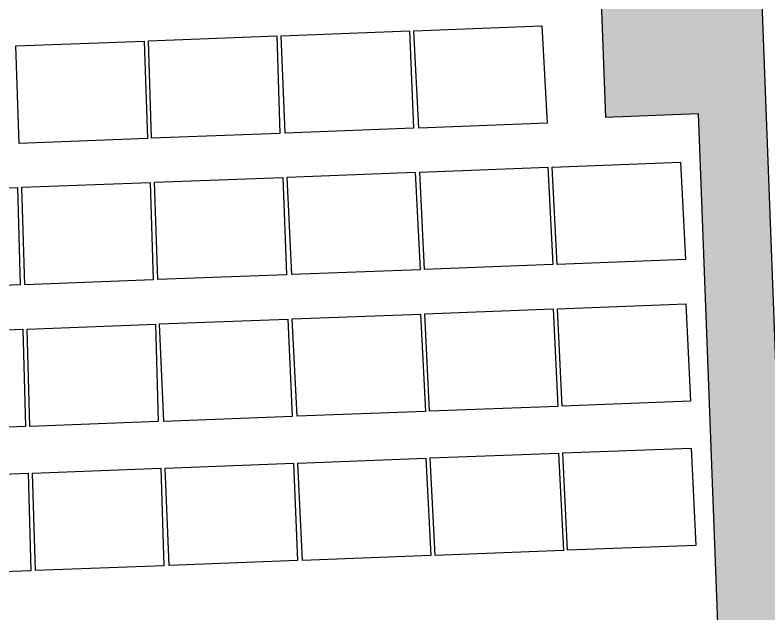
# Model space of a CAD drawing. Header units: metres. Extents: x 1956498 to 1957612, y 2277909 to 2278547.
# Drawn here: x 1956759.02 to 1956803.31, y 2278264.05 to 2278299.21 of the extents above; entities that cross this region are included whole.
import ezdxf

# ---------------------------------------------------------------- set-up
doc = ezdxf.new("R2010")
doc.units = ezdxf.units.M
doc.layers.add('PVcase PV Modules (full frames)', color=142, linetype='Continuous')
doc.layers.add('UBS-100-Circulation intérieure lourde', color=252, linetype='Continuous')

# ---------------------------------------------------------------- blocks, each defined once
blk = doc.blocks.new('3P6@20DEG F FX ID1 PVBlock')
at = {"color": 0, "transparency": 33554687}
blk.add_polyline3d([(0, 0, 2.083586713139974), (7.539539347030692, 0.2870042413902952, 2.083586713139975), (7.757297679336461, -5.433460050740019, 1.675326544159361e-15), (0.2177583323057694, -5.720464292130313, 0)], close=True, dxfattribs=at)

msp = doc.modelspace()

# ---------------------------------------------------------------- hatches: boundary and pattern name
at = {"layer": 'UBS-100-Circulation intérieure lourde', "transparency": 33554687}
h = msp.add_hatch(color=256, dxfattribs=at)
h.dxf.hatch_style = 1
edge = h.paths.add_edge_path()
edge.add_arc((1956764.775937202, 2278354.047734615), 10.98888332588078, 38.055118836919576, 92.19845196404327, ccw=False)
edge.add_arc((1956785.235277975, 2278370.073881621), 15.0000000032406, 218.0847095287733, 272.1729597382801)
edge.add_line((1956785.804021141, 2278355.084667789), (1956796.795983654, 2278355.501741271))
edge.add_line((1956796.795983654, 2278355.501741271), (1956798.696412464, 2278305.415981365))
edge.add_line((1956798.696412464, 2278305.415981365), (1956793.250331421, 2278305.209338011))
edge.add_line((1956793.250331421, 2278305.209338011), (1956793.705325957, 2278293.21796695))
edge.add_line((1956793.705325957, 2278293.21796695), (1956799.151407176, 2278293.424610309))
edge.add_line((1956799.151407176, 2278293.424610309), (1956805.262231156, 2278132.373971497))
edge.add_line((1956805.262231156, 2278132.373971497), (1956799.816150151, 2278132.167328046))
edge.add_line((1956799.816150151, 2278132.167328046), (1956800.271144691, 2278120.175957077))
edge.add_line((1956800.271144691, 2278120.175957077), (1956805.717225689, 2278120.382600434))
edge.add_line((1956805.717225689, 2278120.382600434), (1956808.505499487, 2278046.968937048))
edge.add_line((1956808.505499487, 2278046.968937048), (1956797.471805961, 2278046.520477231))
edge.add_arc((1956798.050883183, 2278031.558597255), 14.97308194175755, 92.21644131539423, 143.3305284562901)
edge.add_arc((1956776.381759162, 2278046.057097211), 11.14352137835336, 272.4211575891524, 330.0899243735837, ccw=False)
edge.add_line((1956776.852512727, 2278034.923523671), (1956777.009638957, 2278030.929814869))
edge.add_line((1956777.009638957, 2278030.929814869), (1956811.05939886, 2278032.310913297))
edge.add_line((1956811.05939886, 2278032.310913297), (1956845.09821501, 2278033.703832236))
edge.add_line((1956845.09821501, 2278033.703832236), (1956844.941310405, 2278037.691699671))
edge.add_arc((1956844.479915648, 2278048.799243783), 11.11712288870125, 215.1122603936908, 272.3786340929611, ccw=False)
edge.add_line((1956835.38581278, 2278042.404893593), (1956835.385812779, 2278042.404893593))
edge.add_arc((1956824.047902401, 2278032.596641205), 14.99166523962915, 40.86258006122761, 92.23155383180028)
edge.add_line((1956823.464155207, 2278047.576937126), (1956812.498220958, 2278047.131225021))
edge.add_line((1956812.498220958, 2278047.131225021), (1956800.793107333, 2278355.653406116))
edge.add_line((1956800.793107333, 2278355.653406116), (1956811.785325112, 2278356.070489282))
edge.add_arc((1956811.231408061, 2278371.033193459), 14.9729536298442, 272.1201129472284, 326.3140567721247)
edge.add_arc((1956832.785994752, 2278356.711410502), 10.90591148877471, 91.9203326248624, 146.5138370824924, ccw=False)
edge.add_line((1956832.420539268, 2278367.611197091), (1956832.168946329, 2278371.604529158))
edge.add_line((1956832.168946329, 2278371.604529158), (1956798.235802155, 2278370.316987037))
edge.add_line((1956798.235802155, 2278370.316987037), (1956764.21250126, 2278369.026024087))
edge.add_line((1956764.21250126, 2278369.026024087), (1956764.35439473, 2278365.028529609))

# ---------------------------------------------------------------- linework, layer by layer
msp.add_lwpolyline([(1956796.795983654, 2278355.501741271), (1956798.696412464, 2278305.415981365), (1956793.250331421, 2278305.209338011), (1956793.705325957, 2278293.217966949), (1956799.151407176, 2278293.424610308), (1956805.262231156, 2278132.373971497), (1956799.816150151, 2278132.167328045), (1956800.271144692, 2278120.175957076), (1956805.717225689, 2278120.382600434), (1956808.505499487, 2278046.968937048), (1956797.471805961, 2278046.52047723, 0.2268002442284344), (1956786.041064621, 2278040.500489724, -0.2570762172775547), (1956776.852512727, 2278034.92352367), (1956844.941310405, 2278037.69169967, -0.2552052530752312), (1956835.38581278, 2278042.404893592), (1956835.38581278, 2278042.404893592, 0.2279698997739576), (1956823.464155208, 2278047.576937125), (1956812.498220959, 2278047.131225021), (1956800.793107334, 2278355.653406115)], format="xyb", dxfattribs=at)

# ---------------------------------------------------------------- block references
at = {"layer": 'PVcase PV Modules (full frames)', "color": 144, "true_color": 0x007ca5, "transparency": 33554687, "extrusion": (-0.04140733920474474, -0.001576234492512957, 0.9991411050221124), "rotation": 87.82000000000001}
msp.add_blockref('3P6@20DEG F FX ID1 PVBlock', (-2202215.34173653, 2040302.32139988, -83996.25843509995), dxfattribs=at)
at = {"layer": 'PVcase PV Modules (full frames)', "color": 144, "true_color": 0x007ca5, "transparency": 33554687, "extrusion": (0.0164279331102609, 0.0006253547150434081, 0.9998648568407659), "rotation": 267.82}
for p in [(2202215.34173653, -2041728.621329283, 34190.86870909005), (2202215.341736531, -2041720.826295492, 34190.86870909006)]:
    msp.add_blockref('3P6@20DEG F FX ID1 PVBlock', p, dxfattribs=at)
at = {"layer": 'PVcase PV Modules (full frames)', "color": 144, "true_color": 0x007ca5, "transparency": 33554687, "extrusion": (-0.01419953428493952, -0.0005405272627364888, 0.9998990354312625), "rotation": 359.9997801095698}
msp.add_blockref('3P6@20DEG F FX ID1 PVBlock', (1956586.208306495, 2278282.979819715, -28396.38928931268), dxfattribs=at)
at = {"layer": 'PVcase PV Modules (full frames)', "color": 144, "true_color": 0x007ca5, "transparency": 33554687, "extrusion": (-0.03741540030565969, -0.001424275156183009, 0.9992987837780284), "rotation": 87.82000000000001}
msp.add_blockref('3P6@20DEG F FX ID1 PVBlock', (-2202207.031651058, 2040629.639067055, -75838.9567992997), dxfattribs=at)
at = {"layer": 'PVcase PV Modules (full frames)', "color": 144, "true_color": 0x007ca5, "transparency": 33554687, "extrusion": (-0.03233910517486743, -0.001231038120599387, 0.9994761962256202), "rotation": 87.82000000000001}
msp.add_blockref('3P6@20DEG F FX ID1 PVBlock', (-2202207.031651059, 2040973.161053069, -65465.31909238911), dxfattribs=at)
at = {"layer": 'PVcase PV Modules (full frames)', "color": 144, "true_color": 0x007ca5, "transparency": 33554687, "extrusion": (-0.02842335533021532, -0.001081979038616992, 0.9995953892416333), "rotation": 87.82000000000001}
msp.add_blockref('3P6@20DEG F FX ID1 PVBlock', (-2202207.031651057, 2041221.921361984, -57463.37321248565), dxfattribs=at)
at = {"layer": 'PVcase PV Modules (full frames)', "color": 144, "true_color": 0x007ca5, "transparency": 33554687, "extrusion": (0.003428374809915197, 0.0001305063965093335, 0.9999941145898026), "rotation": 359.9999871821847}
msp.add_blockref('3P6@20DEG F FX ID1 PVBlock', (1956753.573309963, 2278288.419403675, 7625.896132687982), dxfattribs=at)
at = {"layer": 'PVcase PV Modules (full frames)', "color": 144, "true_color": 0x007ca5, "transparency": 33554687, "extrusion": (0.02972452966859615, 0.001131510254877649, 0.999557488101872), "rotation": 267.82}
msp.add_blockref('3P6@20DEG F FX ID1 PVBlock', (2202207.031651056, -2041077.1411438, 61361.57609239603), dxfattribs=at)
at = {"layer": 'PVcase PV Modules (full frames)', "color": 144, "true_color": 0x007ca5, "transparency": 33554687, "extrusion": (0.0197558455532969, 0.0007520368559759349, 0.9998045514034438), "rotation": 267.82}
msp.add_blockref('3P6@20DEG F FX ID1 PVBlock', (2202207.031651057, -2041595.649009978, 40990.8630939518), dxfattribs=at)
at = {"layer": 'PVcase PV Modules (full frames)', "color": 144, "true_color": 0x007ca5, "transparency": 33554687, "extrusion": (-0.03039185691189722, -0.001156913099853599, 0.9995373912893535), "rotation": 87.82000000000001}
msp.add_blockref('3P6@20DEG F FX ID1 PVBlock', (-2202198.704152138, 2041104.690571942, -61486.34667197024), dxfattribs=at)
at = {"layer": 'PVcase PV Modules (full frames)', "color": 144, "true_color": 0x007ca5, "transparency": 33554687, "extrusion": (-0.02818424841726378, -0.001072877063681367, 0.9996021694033883), "rotation": 87.82000000000001}
msp.add_blockref('3P6@20DEG F FX ID1 PVBlock', (-2202198.704152138, 2041243.394855933, -56975.02096020985), dxfattribs=at)
at = {"layer": 'PVcase PV Modules (full frames)', "color": 144, "true_color": 0x007ca5, "transparency": 33554687, "extrusion": (-0.03311954337864244, -0.001260746709455637, 0.9994506022631258), "rotation": 87.82000000000001}
msp.add_blockref('3P6@20DEG F FX ID1 PVBlock', (-2202198.704152138, 2040921.361959613, -67060.45342256986), dxfattribs=at)
at = {"layer": 'PVcase PV Modules (full frames)', "color": 144, "true_color": 0x007ca5, "transparency": 33554687, "extrusion": (0.02957705126572471, 0.001125896261079176, 0.9995618692187263), "rotation": 267.82}
for p in [(2202198.704152137, -2041093.974954474, 61059.87131918516), (2202198.704152138, -2041086.179844894, 61059.87131918516)]:
    msp.add_blockref('3P6@20DEG F FX ID1 PVBlock', p, dxfattribs=at)
at = {"layer": 'PVcase PV Modules (full frames)', "color": 144, "true_color": 0x007ca5, "transparency": 33554687, "extrusion": (-0.01305822195423293, -0.000497081441369055, 0.9999146142293526), "rotation": 359.9998140385914}
msp.add_blockref('3P6@20DEG F FX ID1 PVBlock', (1956608.7914146, 2278268.399764932, -26064.82813469568), dxfattribs=at)
at = {"layer": 'PVcase PV Modules (full frames)', "color": 144, "true_color": 0x007ca5, "transparency": 33554687, "extrusion": (-0.02698292344535466, -0.00102714676818768, 0.9996353669272905), "rotation": 87.82000000000001}
msp.add_blockref('3P6@20DEG F FX ID1 PVBlock', (-2202190.23438014, 2041310.433071129, -54520.36437573111), dxfattribs=at)
at = {"layer": 'PVcase PV Modules (full frames)', "color": 144, "true_color": 0x007ca5, "transparency": 33554687, "extrusion": (-0.03381214564073424, -0.001287111687164142, 0.99942737712686), "rotation": 87.82000000000001}
msp.add_blockref('3P6@20DEG F FX ID1 PVBlock', (-2202190.23438014, 2040874.356401488, -68476.12148205815), dxfattribs=at)
at = {"layer": 'PVcase PV Modules (full frames)', "color": 144, "true_color": 0x007ca5, "transparency": 33554687, "extrusion": (-0.03323395480063587, -0.001265101957417642, 0.9994467988669267), "rotation": 87.82000000000001}
msp.add_blockref('3P6@20DEG F FX ID1 PVBlock', (-2202190.234380141, 2040921.452786972, -67294.57081528039), dxfattribs=at)
at = {"layer": 'PVcase PV Modules (full frames)', "color": 144, "true_color": 0x007ca5, "transparency": 33554687, "extrusion": (-0.009458974119162996, -0.0003600704985338357, 0.9999551980753183), "rotation": 359.999902426031}
msp.add_blockref('3P6@20DEG F FX ID1 PVBlock', (1956686.171715059, 2278266.021473367, -18710.04763020804), dxfattribs=at)
at = {"layer": 'PVcase PV Modules (full frames)', "color": 144, "true_color": 0x007ca5, "transparency": 33554687, "extrusion": (0.02846727236956223, 0.001083650808732076, 0.9995941376902737), "rotation": 267.82}
msp.add_blockref('3P6@20DEG F FX ID1 PVBlock', (2202190.23438014, -2041152.77202731, 58791.69974786964), dxfattribs=at)
at = {"layer": 'PVcase PV Modules (full frames)', "color": 144, "true_color": 0x007ca5, "transparency": 33554687, "extrusion": (0.01944038171104519, 0.0007400282362759556, 0.9998107440496619), "rotation": 267.82}
msp.add_blockref('3P6@20DEG F FX ID1 PVBlock', (2202190.23438014, -2041608.493691796, 40345.5092257616), dxfattribs=at)

doc.saveas('drawing.dxf')
